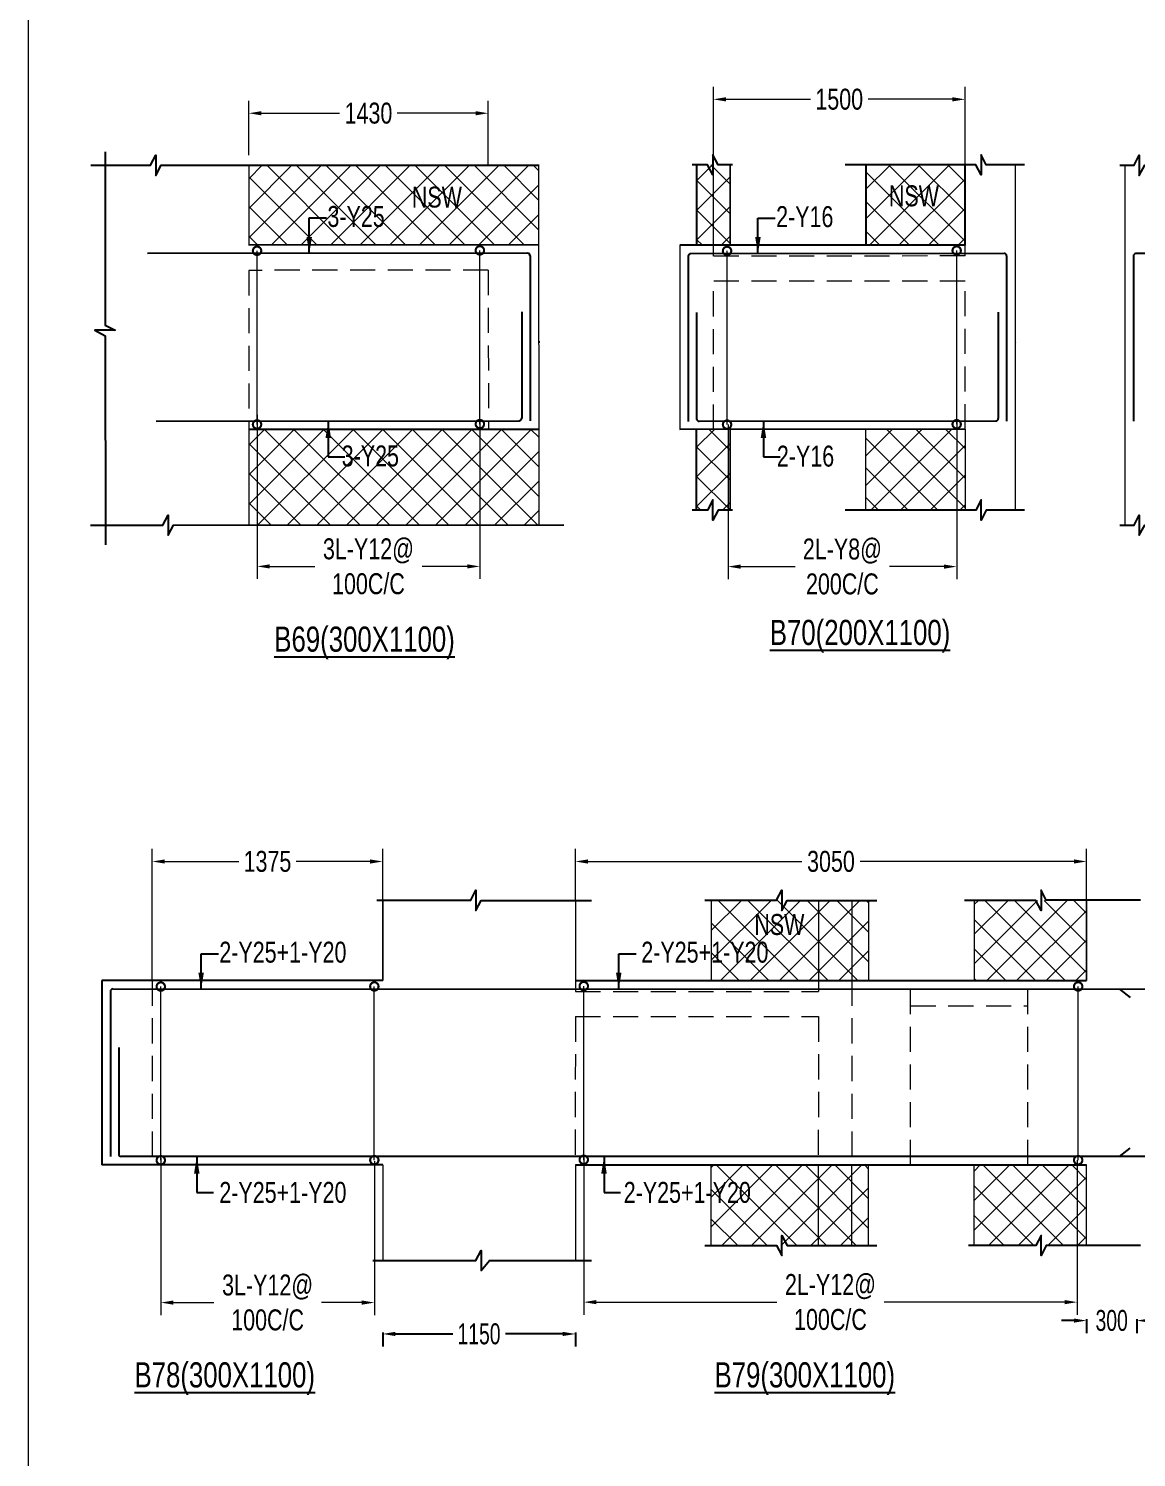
# Model space of a CAD drawing. Header units: millimetres. Extents: x -9667 to 132562, y -132456 to -91255.
# Drawn here: x 32825 to 39435, y -108672 to -100142 of the extents above; entities that cross this region are included whole.
import ezdxf

# ---------------------------------------------------------------- set-up
doc = ezdxf.new("R2010")
doc.units = ezdxf.units.MM
doc.header["$LTSCALE"] = 100
doc.header["$MEASUREMENT"] = 0
doc.linetypes.add('CONTINU', pattern=[0])
doc.linetypes.add('HIDDEN', pattern=[0.375, 0.25, -0.125])
doc.layers.get('Defpoints').update_dxf_attribs({"color": 1, "lineweight": 0})
for name, color, linetype in [('-S-BMNO', 1, 'Continuous'), ('-S-MISC', 8, 'Continuous'), ('-STR-BEAM', 7, 'CONTINU'), ('-STR-REINF', 3, 'Continuous')]:
    doc.layers.add(name, color=color, linetype=linetype)
for name, color, linetype, lineweight in [('-S-STIRRUPS DIM', 6, 'Continuous', 9), ('-S-STIRUP', 11, 'Continuous', 9), ('-S-TEXT', 6, 'Continuous', 0), ('-STR-COLUMN', 5, 'HIDDEN', 13), ('S-COL HATCH', 9, 'Continuous', 0), ('SLAB LINE', 254, 'HIDDEN', 20)]:
    doc.layers.add(name, color=color, linetype=linetype, lineweight=lineweight)
doc.styles.add('BEAM-LS', font='romans.shx', dxfattribs={"width": 0.8})
doc.styles.add('SOBHA', font='swisscl.ttf', dxfattribs={"width": 0.9})
doc.styles.add('sobha.sed', font='swisscl.ttf')
doc.dimstyles.new('S-50', dxfattribs={"dimscale": 50, "dimtxt": 2.5, "dimasz": 2, "dimexe": 0.5, "dimexo": 0.25, "dimgap": 0.25, "dimtad": 0, "dimdec": 0, "dimrnd": 0.0005, "dimzin": 0, "dimdsep": 46, "dimtxsty": 'sobha.sed', "dimblk": 'OBLIQUE', "dimcen": 0.09, "dimclrd": 8, "dimclre": 8, "dimclrt": 6, "dimadec": 0, "dimazin": 0, "dimtfac": 1, "dimtdec": 0, "dimtofl": 0, "dimtmove": 2, "dimatfit": 3, "dimfxl": 0.18, "dimtolj": 1, "dimtzin": 0, "dimlwd": -1, "dimlwe": -1, "dimarcsym": 0})
doc.dimstyles.new('S-DIM50', dxfattribs={"dimscale": 50, "dimtxt": 2.5, "dimasz": 1.5, "dimexe": 1.5, "dimexo": 1, "dimgap": 0.5, "dimtad": 0, "dimdec": 0, "dimzin": 0, "dimdsep": 46, "dimtxsty": 'SOBHA', "dimcen": 0.09, "dimclrd": 256, "dimclre": 256, "dimclrt": 6, "dimadec": 5, "dimazin": 0, "dimtfac": 1, "dimtdec": 0, "dimtofl": 0, "dimtmove": 0, "dimatfit": 3, "dimfxl": 0.18, "dimtolj": 1, "dimtzin": 0, "dimlwd": -1, "dimlwe": -1, "dimarcsym": 0})
doc.dimstyles.new('STIRUP', dxfattribs={"dimscale": 50, "dimtxt": 2.5, "dimasz": 2.2, "dimexe": 0, "dimexo": 0, "dimgap": 0.5, "dimtad": 0, "dimdec": 0, "dimzin": 0, "dimdsep": 46, "dimtxsty": 'BEAM-LS', "dimblk": 'DOTSMALL', "dimcen": 0.09, "dimclrd": 256, "dimclre": 256, "dimclrt": 256, "dimadec": 5, "dimazin": 0, "dimtfac": 1, "dimtdec": 0, "dimtofl": 0, "dimtmove": 0, "dimatfit": 3, "dimldrblk": 'DOTSMALL', "dimfxl": 0, "dimfxlon": 1, "dimtolj": 1, "dimtzin": 0, "dimlwd": -1, "dimlwe": -1, "dimarcsym": 0})
pattern_1 = [(45, (313556.55, 18716.94), (-88.38835, 88.38835), []), (135, (313556.55, 18716.94), (-88.38835, -88.38835), [])]

# ---------------------------------------------------------------- blocks, each defined once
blk = doc.blocks.new('*D195')
at = {"layer": '-S-STIRRUPS DIM', "color": 251, "transparency": 16777216}
for p, q in [((33562.5, -105825.5), (33562.5, -105039.4)), ((34937.5, -105825.5), (34937.5, -105039.4)), ((33637.5, -105114.4), (34078.3, -105114.4)), ((34862.5, -105114.4), (34421.8, -105114.4))]:
    blk.add_line(p, q, dxfattribs=at)
for points in [[(33637.5, -105101.9), (33637.5, -105126.9), (33562.5, -105114.4)], [(34862.5, -105101.9), (34862.5, -105126.9), (34937.5, -105114.4)]]:
    blk.add_solid(points, dxfattribs=at)
at = {"layer": 'Defpoints', "color": 0, "transparency": 16777216}
for p in [(33562.5, -105114.4), (33562.5, -105825.5, 0), (34937.5, -105825.5, 0)]:
    blk.add_point(p, dxfattribs=at)
at = {"layer": '-S-STIRRUPS DIM', "color": 6, "transparency": 16777216, "insert": (34250, -105114.4), "char_height": 125, "attachment_point": 5, "style": 'sobha.sed'}
blk.add_mtext('\\A1;1375', dxfattribs=at)
blk = doc.blocks.new('_Oblique')
at = {"color": 0, "linetype": 'ByBlock', "lineweight": -2}
blk.add_line((-0.5, -0.5), (0.5, 0.5), dxfattribs=at)
blk = doc.blocks.new('*D128')
at = {"layer": '-S-STIRRUPS DIM', "color": 251, "transparency": 16777216}
for p, q in [((34187.8, -102448.3), (34187.8, -103427.9)), ((35517.4, -102491.4), (35517.4, -103427.9)), ((34262.8, -103352.9), (34531.9, -103352.9)), ((35442.4, -103352.9), (35173.4, -103352.9))]:
    blk.add_line(p, q, dxfattribs=at)
for points in [[(34262.8, -103340.4), (34262.8, -103365.4), (34187.8, -103352.9)], [(35442.4, -103340.4), (35442.4, -103365.4), (35517.4, -103352.9)]]:
    blk.add_solid(points, dxfattribs=at)
at = {"layer": 'Defpoints', "color": 0, "transparency": 16777216}
for p in [(34187.8, -102448.3, 178586.6), (35517.4, -102491.4, 0), (35517.4, -103352.9)]:
    blk.add_point(p, dxfattribs=at)
at = {"layer": '-S-STIRRUPS DIM', "color": 6, "transparency": 16777216, "insert": (34852.6, -103352.9), "char_height": 125, "attachment_point": 5, "style": 'sobha.sed'}
blk.add_mtext('\\A1;3L-Y12@\\P100C/C', dxfattribs=at)
blk = doc.blocks.new('_DotSmall')
at = {"color": 0, "linetype": 'ByBlock', "const_width": 0.5}
blk.add_lwpolyline([(-0.0625, 0, 1), (0.0625, 0, 1)], format="xyb", close=True, dxfattribs=at)
blk = doc.blocks.new('*D129')
at = {"layer": '-S-STIRUP', "ltscale": 100, "transparency": 16777216}
blk.add_line((34187.8, -102505.2), (34187.8, -101468.5), dxfattribs=at)
at = {"layer": 'Defpoints', "color": 0, "linetype": 'CONTINU', "ltscale": 100, "transparency": 16777216}
for p in [(34187.8, -101468.5), (34187.8, -101468.5), (34187.8, -102505.2)]:
    blk.add_point(p, dxfattribs=at)
at = {"layer": '-S-STIRUP', "linetype": 'CONTINU', "ltscale": 100, "transparency": 16777216, "xscale": 100, "yscale": 100, "zscale": 100}
for p, rotation in [((34187.8, -101468.5), 90), ((34187.8, -102505.2), 270)]:
    blk.add_blockref('_DotSmall', p, dxfattribs=dict(at, rotation=rotation))
blk = doc.blocks.new('*D130')
at = {"layer": '-S-STIRUP', "ltscale": 100, "transparency": 16777216}
blk.add_line((35517.4, -102503.2), (35517.4, -101466.4), dxfattribs=at)
at = {"layer": 'Defpoints', "color": 0, "linetype": 'CONTINU', "ltscale": 100, "transparency": 16777216}
for p in [(35517.4, -101466.4), (35517.4, -101466.4), (35517.4, -102503.2)]:
    blk.add_point(p, dxfattribs=at)
at = {"layer": '-S-STIRUP', "linetype": 'CONTINU', "ltscale": 100, "transparency": 16777216, "xscale": 100, "yscale": 100, "zscale": 100}
for p, rotation in [((35517.4, -101466.4), 90), ((35517.4, -102503.2), 270)]:
    blk.add_blockref('_DotSmall', p, dxfattribs=dict(at, rotation=rotation))
blk = doc.blocks.new('*D131')
at = {"layer": '-S-STIRRUPS DIM', "color": 251, "transparency": 16777216}
for p, q in [((34138, -100898.5), (34138, -100572.6)), ((34213, -100647.6), (34680.8, -100647.6)), ((35492.4, -100647.6), (35024.6, -100647.6)), ((35567.4, -100954.3), (35567.4, -100572.6))]:
    blk.add_line(p, q, dxfattribs=at)
for points in [[(34213, -100635.1), (34213, -100660.1), (34138, -100647.6)], [(35492.4, -100635.1), (35492.4, -100660.1), (35567.4, -100647.6)]]:
    blk.add_solid(points, dxfattribs=at)
at = {"layer": 'Defpoints', "color": 0, "transparency": 16777216}
for p in [(35567.4, -100647.6), (34138, -100898.5, 0), (35567.4, -100954.3, 0)]:
    blk.add_point(p, dxfattribs=at)
at = {"layer": '-S-STIRRUPS DIM', "color": 6, "transparency": 16777216, "insert": (34852.7, -100647.6), "char_height": 125, "attachment_point": 5, "style": 'sobha.sed'}
blk.add_mtext('\\A1;1430', dxfattribs=at)
blk = doc.blocks.new('*D155')
at = {"layer": '-S-STIRRUPS DIM', "color": 251, "transparency": 16777216}
for p, q in [((36998.7, -102505.9), (36998.7, -103429)), ((38362.7, -102492.5), (38362.7, -103429)), ((37073.7, -103354), (37399.2, -103354)), ((38287.7, -103354), (37962.2, -103354))]:
    blk.add_line(p, q, dxfattribs=at)
for points in [[(37073.7, -103341.5), (37073.7, -103366.5), (36998.7, -103354)], [(38287.7, -103341.5), (38287.7, -103366.5), (38362.7, -103354)]]:
    blk.add_solid(points, dxfattribs=at)
at = {"layer": 'Defpoints', "color": 0, "transparency": 16777216}
for p in [(36998.7, -102505.9, 178586.6), (38362.7, -102492.5, 0), (38362.7, -103354)]:
    blk.add_point(p, dxfattribs=at)
at = {"layer": '-S-STIRRUPS DIM', "color": 6, "transparency": 16777216, "insert": (37680.7, -103354), "char_height": 125, "attachment_point": 5, "style": 'sobha.sed'}
blk.add_mtext('\\A1;2L-Y8@\\P200C/C', dxfattribs=at)
blk = doc.blocks.new('*D156')
at = {"layer": '-S-STIRUP', "ltscale": 100, "transparency": 16777216}
blk.add_line((36992.5, -102506.3), (36992.5, -101469.6), dxfattribs=at)
at = {"layer": 'Defpoints', "color": 0, "linetype": 'CONTINU', "ltscale": 100, "transparency": 16777216}
for p in [(36992.5, -101469.6), (36992.5, -101469.6), (36992.5, -102506.3)]:
    blk.add_point(p, dxfattribs=at)
at = {"layer": '-S-STIRUP', "linetype": 'CONTINU', "ltscale": 100, "transparency": 16777216, "xscale": 100, "yscale": 100, "zscale": 100}
for p, rotation in [((36992.5, -101469.6), 90), ((36992.5, -102506.3), 270)]:
    blk.add_blockref('_DotSmall', p, dxfattribs=dict(at, rotation=rotation))
blk = doc.blocks.new('*D157')
at = {"layer": '-S-STIRUP', "ltscale": 100, "transparency": 16777216}
blk.add_line((38362.7, -102504.2), (38362.7, -101467.5), dxfattribs=at)
at = {"layer": 'Defpoints', "color": 0, "linetype": 'CONTINU', "ltscale": 100, "transparency": 16777216}
for p in [(38362.7, -101467.5), (38362.7, -101467.5), (38362.7, -102504.2)]:
    blk.add_point(p, dxfattribs=at)
at = {"layer": '-S-STIRUP', "linetype": 'CONTINU', "ltscale": 100, "transparency": 16777216, "xscale": 100, "yscale": 100, "zscale": 100}
for p, rotation in [((38362.7, -101467.5), 90), ((38362.7, -102504.2), 270)]:
    blk.add_blockref('_DotSmall', p, dxfattribs=dict(at, rotation=rotation))
blk = doc.blocks.new('*D158')
at = {"layer": '-S-STIRRUPS DIM', "color": 251, "transparency": 16777216}
for p, q in [((36910.8, -101436.6), (36910.8, -100489.4)), ((36985.8, -100564.4), (37489.8, -100564.4)), ((38337.7, -100564.4), (37833.7, -100564.4)), ((38412.7, -101434.5), (38412.7, -100489.4))]:
    blk.add_line(p, q, dxfattribs=at)
for points in [[(36985.8, -100551.9), (36985.8, -100576.9), (36910.8, -100564.4)], [(38337.7, -100551.9), (38337.7, -100576.9), (38412.7, -100564.4)]]:
    blk.add_solid(points, dxfattribs=at)
at = {"layer": 'Defpoints', "color": 0, "transparency": 16777216}
for p in [(38412.7, -100564.4), (36910.8, -101436.6, 0), (38412.7, -101434.5, 0)]:
    blk.add_point(p, dxfattribs=at)
at = {"layer": '-S-STIRRUPS DIM', "color": 6, "transparency": 16777216, "insert": (37661.8, -100564.4), "char_height": 125, "attachment_point": 5, "style": 'sobha.sed'}
blk.add_mtext('\\A1;1500', dxfattribs=at)
blk = doc.blocks.new('*D231')
at = {"layer": '-S-STIRRUPS DIM', "color": 251, "transparency": 16777216}
for p, q in [((36137.5, -106883.5), (36137.5, -107820)), ((39081.5, -106897.3), (39081.5, -107820)), ((36212.5, -107745), (37288.9, -107745)), ((39006.5, -107745), (37930.1, -107745))]:
    blk.add_line(p, q, dxfattribs=at)
for points in [[(36212.5, -107732.5), (36212.5, -107757.5), (36137.5, -107745)], [(39006.5, -107732.5), (39006.5, -107757.5), (39081.5, -107745)]]:
    blk.add_solid(points, dxfattribs=at)
at = {"layer": 'Defpoints', "color": 0, "transparency": 16777216}
for p in [(36137.5, -106883.5, 0), (39081.5, -106897.3, 178586.6), (36137.5, -107745)]:
    blk.add_point(p, dxfattribs=at)
at = {"layer": '-S-STIRRUPS DIM', "color": 6, "transparency": 16777216, "insert": (37609.5, -107745), "char_height": 125, "attachment_point": 5, "style": 'sobha.sed'}
blk.add_mtext('\\A1;2L-Y12@\\P100C/C', dxfattribs=at)
blk = doc.blocks.new('*D233')
at = {"layer": '-S-STIRUP', "ltscale": 100, "transparency": 16777216}
blk.add_line((36137.5, -106895.2), (36137.5, -105858.5), dxfattribs=at)
at = {"layer": 'Defpoints', "color": 0, "linetype": 'CONTINU', "ltscale": 100, "transparency": 16777216}
for p in [(36137.5, -105858.5), (36137.5, -105858.5), (36137.5, -106895.2)]:
    blk.add_point(p, dxfattribs=at)
at = {"layer": '-S-STIRUP', "linetype": 'CONTINU', "ltscale": 100, "transparency": 16777216, "xscale": 100, "yscale": 100, "zscale": 100}
for p, rotation in [((36137.5, -105858.5), 90), ((36137.5, -106895.2), 270)]:
    blk.add_blockref('_DotSmall', p, dxfattribs=dict(at, rotation=rotation))
blk = doc.blocks.new('*D234')
at = {"layer": '-S-STIRRUPS DIM', "color": 251, "transparency": 16777216}
for p, q in [((36087.5, -105346.4), (36087.5, -105039.4)), ((39137.6, -105825.5), (39137.6, -105039.4)), ((36162.5, -105114.4), (37439.1, -105114.4)), ((39062.6, -105114.4), (37786, -105114.4))]:
    blk.add_line(p, q, dxfattribs=at)
for points in [[(36162.5, -105101.9), (36162.5, -105126.9), (36087.5, -105114.4)], [(39062.6, -105101.9), (39062.6, -105126.9), (39137.6, -105114.4)]]:
    blk.add_solid(points, dxfattribs=at)
at = {"layer": 'Defpoints', "color": 0, "transparency": 16777216}
for p in [(36087.5, -105114.4), (36087.5, -105346.4, 0), (39137.6, -105825.5, 0)]:
    blk.add_point(p, dxfattribs=at)
at = {"layer": '-S-STIRRUPS DIM', "color": 6, "transparency": 16777216, "insert": (37612.5, -105114.4), "char_height": 125, "attachment_point": 5, "style": 'sobha.sed'}
blk.add_mtext('\\A1;3050', dxfattribs=at)
blk = doc.blocks.new('*D236')
at = {"layer": '-S-STIRUP', "ltscale": 100, "transparency": 16777216}
blk.add_line((39087.7, -106897.3), (39087.7, -105860.6), dxfattribs=at)
at = {"layer": 'Defpoints', "color": 0, "linetype": 'CONTINU', "ltscale": 100, "transparency": 16777216}
for p in [(39087.7, -105860.6), (39087.7, -105860.6), (39087.7, -106897.3)]:
    blk.add_point(p, dxfattribs=at)
at = {"layer": '-S-STIRUP', "linetype": 'CONTINU', "ltscale": 100, "transparency": 16777216, "xscale": 100, "yscale": 100, "zscale": 100}
for p, rotation in [((39087.7, -105860.6), 90), ((39087.7, -106897.3), 270)]:
    blk.add_blockref('_DotSmall', p, dxfattribs=dict(at, rotation=rotation))
blk = doc.blocks.new('*D238')
at = {"layer": '-S-STIRUP', "ltscale": 100, "transparency": 16777216}
blk.add_line((33613.4, -106898), (33613.4, -105861.2), dxfattribs=at)
at = {"layer": 'Defpoints', "color": 0, "linetype": 'CONTINU', "ltscale": 100, "transparency": 16777216}
for p in [(33613.4, -105861.2), (33613.4, -105861.2), (33613.4, -106898)]:
    blk.add_point(p, dxfattribs=at)
at = {"layer": '-S-STIRUP', "linetype": 'CONTINU', "ltscale": 100, "transparency": 16777216, "xscale": 100, "yscale": 100, "zscale": 100}
for p, rotation in [((33613.4, -105861.2), 90), ((33613.4, -106898), 270)]:
    blk.add_blockref('_DotSmall', p, dxfattribs=dict(at, rotation=rotation))
blk = doc.blocks.new('*D239')
at = {"layer": '-S-STIRRUPS DIM', "color": 251, "transparency": 16777216}
for p, q in [((33613.4, -106886.2), (33613.4, -107822.7)), ((34888.1, -106903.6), (34888.1, -107822.7)), ((33688.4, -107747.7), (33930, -107747.7)), ((34813.1, -107747.7), (34571.5, -107747.7))]:
    blk.add_line(p, q, dxfattribs=at)
for points in [[(33688.4, -107735.2), (33688.4, -107760.2), (33613.4, -107747.7)], [(34813.1, -107735.2), (34813.1, -107760.2), (34888.1, -107747.7)]]:
    blk.add_solid(points, dxfattribs=at)
at = {"layer": 'Defpoints', "color": 0, "transparency": 16777216}
for p in [(33613.4, -106886.2, 0), (34888.1, -106903.6, 178586.6), (33613.4, -107747.7)]:
    blk.add_point(p, dxfattribs=at)
at = {"layer": '-S-STIRRUPS DIM', "color": 6, "transparency": 16777216, "insert": (34250.8, -107747.7), "char_height": 125, "attachment_point": 5, "style": 'sobha.sed'}
blk.add_mtext('\\A1;3L-Y12@\\P100C/C', dxfattribs=at)
blk = doc.blocks.new('*D240')
at = {"layer": '-S-STIRUP', "ltscale": 100, "transparency": 16777216}
blk.add_line((34887.7, -106897.3), (34887.7, -105860.6), dxfattribs=at)
at = {"layer": 'Defpoints', "color": 0, "linetype": 'CONTINU', "ltscale": 100, "transparency": 16777216}
for p in [(34887.7, -105860.6), (34887.7, -105860.6), (34887.7, -106897.3)]:
    blk.add_point(p, dxfattribs=at)
at = {"layer": '-S-STIRUP', "linetype": 'CONTINU', "ltscale": 100, "transparency": 16777216, "xscale": 100, "yscale": 100, "zscale": 100}
for p, rotation in [((34887.7, -105860.6), 90), ((34887.7, -106897.3), 270)]:
    blk.add_blockref('_DotSmall', p, dxfattribs=dict(at, rotation=rotation))
blk = doc.blocks.new('*D803')
at = {"transparency": 16777216}
for p, q in [((34937.5, -107926), (34937.5, -108010)), ((35012.5, -107935), (35355.3, -107935)), ((36012.5, -107935), (35669.8, -107935)), ((36087.5, -107926), (36087.5, -108010))]:
    blk.add_line(p, q, dxfattribs=at)
for points in [[(35012.5, -107922.5), (35012.5, -107947.5), (34937.5, -107935)], [(36012.5, -107922.5), (36012.5, -107947.5), (36087.5, -107935)]]:
    blk.add_solid(points, dxfattribs=at)
at = {"layer": 'Defpoints', "color": 0, "transparency": 16777216}
for p in [(34937.5, -107496.2, 0), (36087.5, -107496.4, 0), (36087.5, -107935)]:
    blk.add_point(p, dxfattribs=at)
at = {"color": 6, "transparency": 16777216, "insert": (35512.5, -107935), "char_height": 125, "attachment_point": 5, "style": 'SOBHA'}
blk.add_mtext('\\A1;1150', dxfattribs=at)
blk = doc.blocks.new('*D804')
at = {"transparency": 16777216}
for p, q in [((39062.6, -107855), (38987.6, -107855)), ((39137.6, -107846), (39137.6, -107930)), ((39437.6, -107846), (39437.6, -107930)), ((39512.6, -107855), (39587.6, -107855))]:
    blk.add_line(p, q, dxfattribs=at)
for points in [[(39062.6, -107842.5), (39062.6, -107867.5), (39137.6, -107855)], [(39512.6, -107842.5), (39512.6, -107867.5), (39437.6, -107855)]]:
    blk.add_solid(points, dxfattribs=at)
at = {"layer": 'Defpoints', "color": 0, "transparency": 16777216}
for p in [(39137.6, -107407.3, 0), (39437.6, -107407.3, 0), (39437.6, -107855)]:
    blk.add_point(p, dxfattribs=at)
at = {"color": 6, "transparency": 16777216, "insert": (39287.6, -107855), "char_height": 125, "attachment_point": 5, "style": 'SOBHA'}
blk.add_mtext('\\A1;300', dxfattribs=at)

msp = doc.modelspace()

# ---------------------------------------------------------------- hatches: boundary and pattern name
at = {"layer": 'S-COL HATCH'}
h = msp.add_hatch(dxfattribs=at)
h.set_pattern_fill('ANSI37', color=252, scale=1000)
h.set_pattern_definition([(45, (260329.2, 17849.02), (-88.38835, 88.38835), []), (135, (260329.2, 17849.02), (-88.38835, -88.38835), [])])
h.paths.add_polyline_path([(35869.1, -103104.7), (34138.9, -103104.7), (34138.9, -102535.5), (35869.1, -102535.5)])
h.paths.add_polyline_path([(35867.4, -101433.4), (34138, -101433.4), (34138, -100956.4), (35867.4, -100956.4)])
h = msp.add_hatch(dxfattribs=at)
h.set_pattern_fill('ANSI37', color=252, scale=1000)
h.set_pattern_definition(pattern_1)
h.paths.add_polyline_path([(38412.7, -101434.5), (37821.3, -101434.5), (37821.3, -100955.4), (38412.7, -100955.4)])
h.paths.add_polyline_path([(37011, -101435.7), (36811, -101435.7), (36811, -100956.4), (37011, -100956.4)])
h = msp.add_hatch(dxfattribs=at)
h.set_pattern_fill('ANSI37', color=252, scale=1000)
h.set_pattern_definition(pattern_1)
h.paths.add_polyline_path([(38412.7, -102537.2), (37821.3, -102537.2), (37821.3, -103016.3), (38412.7, -103016.3)])
h.paths.add_polyline_path([(37011, -102536), (36811, -102536), (36811, -103015.3), (37011, -103015.3)])
h = msp.add_hatch(dxfattribs=at)
h.set_pattern_fill('ANSI37', color=252, scale=1000)
h.set_pattern_definition([(45, (314283.1, 13113.02), (-88.38835, 88.38835), []), (135, (314283.1, 13113.02), (-88.38835, -88.38835), [])])
h.paths.add_polyline_path([(37837.5, -107407.3), (36897.5, -107407.3), (36897.5, -106928.2), (37837.5, -106928.2)])
h.paths.add_polyline_path([(36897.5, -105825.5), (37837.5, -105825.5), (37837.5, -105346.4), (36897.5, -105346.4)])
h.paths.add_polyline_path([(38467.5, -105825.5), (39137.6, -105825.5), (39137.6, -105346.4), (38467.5, -105346.4)])
h.paths.add_polyline_path([(39137.6, -107407.3), (38467.5, -107407.3), (38467.5, -106926), (39137.6, -106926)])

# ---------------------------------------------------------------- linework, layer by layer
at = {"layer": '-S-MISC', "linetype": 'ByBlock', "ltscale": 1000, "elevation": 0}
for points in [[(33196.8, -100958.3), (33552.5, -100958.3), (33583.4, -100898.6), (33583.4, -101018.8), (33616.2, -100958.3), (35867.4, -100958.3)], [(33280.8, -100877.3), (33280.8, -101911.9), (33340.5, -101942.8), (33220.3, -101942.8), (33280.8, -101975.7), (33282.9, -103224.9)], [(37024.6, -100955.2), (36938.5, -100955.2), (36907.6, -100895.5), (36907.6, -101015.7), (36875.7, -100955.4), (36783.6, -100955.4)], [(38766.9, -100955.2), (38539, -100955.2), (38508.1, -100895.5), (38508.1, -101015.7), (38476.2, -100955.4), (37696.6, -100955.4)], [(39335.8, -100958.3), (39421.5, -100958.3), (39452.4, -100898.6), (39452.4, -101018.8), (39485.2, -100958.3), (39693.9, -100956.2)], [(37024.6, -103016.6), (36938.5, -103016.6), (36907.6, -103076.2), (36907.6, -102956.1), (36875.7, -103016.3), (36783.6, -103016.3)], [(38766.9, -103016.6), (38539, -103016.6), (38508.1, -103076.2), (38508.1, -102956.1), (38476.2, -103016.3), (37696.6, -103016.3)], [(33194.8, -103106.4), (33626.5, -103106.4), (33657.4, -103046.8), (33657.4, -103166.9), (33690.2, -103106.4), (36018.2, -103104.3)], [(39335.8, -103106.4), (39421.5, -103106.4), (39452.4, -103046.8), (39452.4, -103166.9), (39485.2, -103106.4), (39693.9, -103104.3)], [(34902.1, -105346.2), (35462.6, -105346.2), (35493.5, -105286.5), (35493.5, -105406.7), (35525.4, -105346.4), (36183.4, -105346.4)], [(36859.1, -105346.2), (37288.1, -105346.2), (37319, -105286.5), (37319, -105406.7), (37350.9, -105346.4), (37887.1, -105346.4)], [(39460.1, -105346.2), (38897.5, -105346.2), (38866.6, -105286.5), (38866.6, -105406.7), (38834.7, -105346.4), (38433.1, -105346.4)], [(38834.7, -105346.4), (38409.1, -105346.4)], [(36859.1, -107407.6), (37288.1, -107407.6), (37319, -107467.3), (37319, -107347.1), (37350.9, -107407.3), (37887.1, -107407.3)], [(39460.1, -107407.6), (38897.5, -107407.6), (38866.6, -107467.3), (38866.6, -107347.1), (38834.7, -107407.3), (38433.1, -107407.3)], [(34879.1, -107496.2), (35493.5, -107496.2), (35524.4, -107436.5), (35524.4, -107556.7), (35574.2, -107496.2), (36183.4, -107496.4)]]:
    msp.add_lwpolyline(points, dxfattribs=at)
at = {"layer": '-STR-BEAM'}
for p, q in [((35867.4, -101433.4, 0), (34138, -101435.5, 0)), ((38412.7, -101434.5, 0), (36711, -101435.8, 0)), ((35867.4, -102535.5, 0), (34138, -102535.5, 0)), ((38412.7, -102534.5, 0), (36711, -102535.7, 0)), ((33262.5, -105825.5, 0), (33262.5, -106925.9, 0)), ((34937.5, -105825.5, 0), (33262.5, -105825.5, 0)), ((36087.5, -105825.5, 0), (39137.6, -105825.5, 0)), ((34937.5, -106925.6, 0), (33262.5, -106925.9, 0)), ((36087.5, -106925.5, 0), (39137.6, -106926.1, 0))]:
    msp.add_line(p, q, dxfattribs=at)
at = {"layer": '-STR-COLUMN', "linetype": 'Continuous', "ltscale": 10}
for p, q in [((34138, -100956.4, 0), (34138, -101435.5, 0)), ((35867.4, -100954.1, 0), (35869.1, -103104.7, 0)), ((36811, -100956.4, 0), (36811, -101435.5, 0)), ((37011, -101435.7, 0), (37011, -100956.3, 0)), ((37011, -100956.4, 0), (37011, -101435.5, 0)), ((37821.3, -101434.9, 0), (37821, -100955.7, 0)), ((37821.3, -100955.8, 0), (37821.3, -101434.9, 0)), ((38412.7, -100955.4, 0), (38412.7, -101434.5, 0)), ((38412.7, -100956.4, 0), (38412.7, -101435.5, 0)), ((38711, -100955.2, 0), (38711, -103016.6, 0)), ((39367, -100956.4, 0), (39367, -103106.4, 0)), ((36709.8, -101435.8, 0), (36711, -102535.7, 0)), ((34138, -102535.5, 0), (34138, -103106.4, 0)), ((36811, -103015.3, 0), (36811, -102536.2, 0)), ((37011, -102536, 0), (37011, -103015.4, 0)), ((37011, -103015.3, 0), (37011, -102536.2, 0)), ((37821.3, -103015.9, 0), (37821.3, -102536.8, 0)), ((38412.7, -102534.5, 0), (38412.7, -103016.3, 0)), ((34937.5, -105346.2, 0), (34937.5, -105825.5, 0)), ((36087.5, -105346.4, 0), (36087.5, -105825.5, 0)), ((36897.5, -105346.4, 0), (36897.5, -105825.5, 0)), ((37537.5, -105346.4, 0), (37537.5, -105825.5, 0)), ((37737.5, -105346.4, 0), (37737.5, -105825.5, 0)), ((37837.5, -105346.4, 0), (37837.5, -105825.5, 0)), ((38467.5, -105346.4, 0), (38467.5, -105825.5, 0)), ((39137.6, -105346.4, 0), (39137.6, -105825.5, 0)), ((34937.5, -106925.6, 0), (34937.5, -107496.2, 0)), ((36087.5, -106925.5, 0), (36087.5, -107496.4, 0)), ((36897.5, -107407.3, 0), (36897.5, -106928.2, 0)), ((37537.5, -107407.3, 0), (37537.5, -106928.2, 0)), ((37737.5, -107407.3, 0), (37737.5, -106928.2, 0)), ((37837.5, -107407.3, 0), (37837.5, -106928.2, 0)), ((38467.5, -107407.3, 0), (38467.5, -106928.2, 0)), ((39137.6, -107407.3, 0), (39137.6, -106926.1, 0))]:
    msp.add_line(p, q, dxfattribs=at)
at = {"layer": '-STR-REINF', "ltscale": 10}
for p, q in [((35802.4, -101483.2, 0), (33535, -101485.5, 0)), ((35817.4, -101498.2, 0), (35817.4, -102483.9, 0)), ((36761, -101501.6, 0), (36761, -102487.2, 0)), ((38646, -101484.3, 0), (36776, -101486.6, 0)), ((38661, -101499.3, 0), (38661, -102484.9, 0)), ((39417, -101500.5, 0), (39417, -102486.2, 0)), ((42125.5, -101483.2, 0), (39432, -101485.5, 0)), ((35767.4, -101833.2, 0), (35767.4, -102468.2, 0)), ((36811, -101836.6, 0), (36811, -102471.6, 0)), ((38611, -101834.3, 0), (38611, -102469.3, 0)), ((35874.6, -102013.2, 0), (35874.1, -102013.2, 0)), ((38718.2, -102014.3, 0), (38717.7, -102014.3, 0)), ((33585, -102485.5, 0), (35752.4, -102483.2, 0)), ((36826, -102486.6, 0), (38596, -102484.3, 0)), ((33312.5, -105890.3, 0), (33312.5, -106875.9, 0)), ((33327.5, -105875.3, 0), (42721.6, -105876.6, 0)), ((39335, -105876.1, 0), (39398, -105927)), ((33362.5, -106225.3, 0), (33362.5, -106860.3, 0)), ((42671.5, -106876.6, 0), (33377.5, -106875.3, 0)), ((39335, -106876.1, 0), (39398, -106825.2, 0))]:
    msp.add_line(p, q, dxfattribs=at)
for centre, start, end in [((35802.4, -101498.2, 0), 0, 90), ((36776, -101501.6, 0), 90, 180), ((38646, -101499.3, 0), 0, 90), ((39432, -101500.5, 0), 90, 180), ((35752.4, -102468.2, 0), 270, 0), ((36826, -102471.6, 0), 180, 270), ((38596, -102469.3, 0), 270, 0), ((33327.5, -105890.3, 0), 90, 180), ((33377.5, -106860.3, 0), 180, 270)]:
    msp.add_arc(centre, 15, start, end, dxfattribs=at)
at = {"color": 6}
for p, q in [((36811, -100956.3, 0), (36811, -101435.7, 0)), ((37821.3, -100955.4, 0), (37821.3, -101434.9, 0)), ((38412.7, -101434.9, 0), (38412.7, -100955.4, 0)), ((36811, -103015.4, 0), (36811, -102536, 0))]:
    msp.add_line(p, q, dxfattribs=at)
at = {"layer": 'Defpoints'}
msp.add_lwpolyline([(32824.5, -91400), (67535.3, -91400), (67535.3, -118401.9), (32824.5, -118401.9)], close=True, dxfattribs=at)
at = {"layer": 'SLAB LINE', "color": 8, "linetype": 'HIDDEN', "ltscale": 6}
for p, q in [((36910.8, -101500.6, 0), (36910.8, -101436.6, 0)), ((38412.7, -101499.5, 0), (36911, -101500.6, 0)), ((38412.7, -101499.5, 0), (38412.7, -101435.5, 0)), ((35567.5, -101583.4, 0), (34138.1, -101585.5, 0)), ((34138.1, -101585.5, 0), (34138.9, -102535.5, 0)), ((35567.5, -101583.4, 0), (35568.3, -102533.4, 0)), ((36910.8, -102535.6, 0), (36910.8, -101650.6, 0)), ((38412.8, -101649.5, 0), (36911, -101650.6, 0)), ((38412.7, -102534.5, 0), (38412.7, -101649.5, 0)), ((33562.5, -105825.5, 0), (33562.5, -106925.8, 0)), ((36087.5, -105825.5, 0), (36087.5, -105890.5, 0)), ((37537.8, -105825.5, 0), (37537.7, -105890.5, 0)), ((37737.8, -105825.5, 0), (37737, -106925.5, 0)), ((38087.5, -106925.9, 0), (38087.7, -105825.5, 0)), ((38787.4, -106926, 0), (38787.4, -105825.5, 0)), ((36087.4, -105890.2, 0), (37537.8, -105890.5, 0)), ((37737.7, -105975.9, 0), (37737.8, -105975.9, 0)), ((38087.7, -105976, 0), (38787.6, -105976.1, 0)), ((36087.4, -106040.2, 0), (36086.7, -106925.5, 0)), ((36087.4, -106040.2, 0), (37537.8, -106040.5, 0)), ((37537.6, -106040.5, 0), (37537, -106925.5, 0))]:
    msp.add_line(p, q, dxfattribs=at)

# ---------------------------------------------------------------- texts
at = {"layer": '-S-BMNO', "color": 4, "linetype": 'Continuous', "style": 'sobha.sed'}
for s, p in [('%%UB69(300X1100)', (34290.9, -103862.1, 0)), ('%%UB70(200X1100)', (37247.6, -103821.9)), ('%%UB78(300X1100)', (33456.6, -108254.2, 0)), ('%%UB79(300X1100)', (36918.1, -108254.2, 0))]:
    msp.add_text(s, height=150, dxfattribs=at).set_placement(p)
at = {"layer": '-S-TEXT', "color": 6, "style": 'sobha.sed'}
for p in [(37958.3, -101203, 0), (35111.7, -101210.5, 0), (37155.1, -105553, 0)]:
    msp.add_text('NSW', height=125, dxfattribs=at).set_placement(p)
at = {"layer": '-S-TEXT', "color": 6, "char_height": 125, "attachment_point": 1, "style": 'sobha.sed'}
for s, insert in [('\\A1;3-Y25', (34607.9, -101201.2)), ('\\A1;2-Y16', (37285.3, -101202.3)), ('\\A1;3-Y25', (34693, -102630.8)), ('\\A1;2-Y16', (37289.8, -102631.9)), ('\\A1;2-Y25+1-Y20', (33962.7, -105593.3, 0)), ('\\A1;2-Y25+1-Y20', (36480.7, -105593.3, 0)), ('\\A1;2-Y25+1-Y20', (33962.7, -107027.3, 0)), ('\\A1;2-Y25+1-Y20', (36376, -107027.3, 0))]:
    msp.add_mtext(s, dxfattribs=dict(at, insert=insert))

# ---------------------------------------------------------------- dimensions: what is measured, and where the dimension line sits
at = {"layer": '-S-STIRRUPS DIM'}
for base, p1, p2, picture, middle in [((38412.7, -100564.4), (36910.8, -101436.6, 0), (38412.7, -101434.5, 0), '*D158', (37661.8, -100564.4)), ((35567.4, -100647.6), (34138, -100898.5, 0), (35567.4, -100954.3, 0), '*D131', (34852.7, -100647.6))]:
    dim = msp.add_linear_dim(base=base, p1=p1, p2=p2, dimstyle='S-DIM50', override={"dimscale": 1, "dimtxt": 125, "dimasz": 75, "dimexe": 75, "dimexo": 0, "dimgap": 25, "dimrnd": 5, "dimtxsty": 'sobha.sed', "dimsah": 1, "dimcen": 4.5, "dimclrd": 251, "dimclre": 251, "dimfxl": 75}, dxfattribs=at)
    dim.commit()
    dim.dimension.update_dxf_attribs({"geometry": picture, "text_midpoint": middle})
for base, p1, p2, text, picture, middle in [((35517.4, -103352.9), (34187.8, -102448.3, 178586.6), (35517.4, -102491.4, 0), '3L-Y12@\\P100C/C', '*D128', (34852.6, -103352.9)), ((38362.7, -103354), (36998.7, -102505.9, 178586.6), (38362.7, -102492.5, 0), '2L-Y8@\\P200C/C', '*D155', (37680.7, -103354))]:
    dim = msp.add_linear_dim(base=base, p1=p1, p2=p2, text=text, dimstyle='S-DIM50', override={"dimscale": 1, "dimtxt": 125, "dimasz": 75, "dimexe": 75, "dimexo": 0, "dimgap": 25, "dimtxsty": 'sobha.sed', "dimsah": 1, "dimcen": 4.5, "dimclrd": 251, "dimclre": 251, "dimfxl": 75}, dxfattribs=at)
    dim.commit()
    dim.dimension.update_dxf_attribs({"geometry": picture, "text_midpoint": middle})
for base, p1, p2, picture, middle in [((33562.5, -105114.4, 0), (34937.5, -105825.5, 0), (33562.5, -105825.5, 0), '*D195', (34250, -105114.4, 0)), ((36087.5, -105114.4, 0), (39137.6, -105825.5, 0), (36087.5, -105346.4, 0), '*D234', (37612.5, -105114.4, 0))]:
    dim = msp.add_linear_dim(base=base, p1=p1, p2=p2, angle=180, dimstyle='S-DIM50', override={"dimscale": 1, "dimtxt": 125, "dimasz": 75, "dimexe": 75, "dimexo": 0, "dimgap": 25, "dimrnd": 5, "dimtxsty": 'sobha.sed', "dimsah": 1, "dimcen": 4.5, "dimclrd": 251, "dimclre": 251, "dimfxl": 75}, dxfattribs=at)
    dim.commit()
    dim.dimension.update_dxf_attribs({"geometry": picture, "text_midpoint": middle})
for base, p1, p2, text, picture, middle in [((33613.4, -107747.7, 0), (34888.1, -106903.6, 178586.6), (33613.4, -106886.2, 0), '3L-Y12@\\P100C/C', '*D239', (34250.8, -107747.7, 0)), ((36137.5, -107745, 0), (39081.5, -106897.3, 178586.6), (36137.5, -106883.5, 0), '2L-Y12@\\P100C/C', '*D231', (37609.5, -107745, 0))]:
    dim = msp.add_linear_dim(base=base, p1=p1, p2=p2, angle=180, text=text, dimstyle='S-DIM50', override={"dimscale": 1, "dimtxt": 125, "dimasz": 75, "dimexe": 75, "dimexo": 0, "dimgap": 25, "dimtxsty": 'sobha.sed', "dimsah": 1, "dimcen": 4.5, "dimclrd": 251, "dimclre": 251, "dimfxl": 75}, dxfattribs=at)
    dim.commit()
    dim.dimension.update_dxf_attribs({"geometry": picture, "text_midpoint": middle})
at = {"layer": '-S-STIRUP', "linetype": 'CONTINU', "ltscale": 100}
for base, p1, p2, picture, middle in [((34187.8, -101468.5, 178586.6), (34187.8, -102505.2, 178586.6), (34187.8, -101468.5, 178586.6), '*D129', (34187.8, -101986.9, 178586.6)), ((35517.4, -101466.4, 0), (35517.4, -102503.2, 0), (35517.4, -101466.4, 0), '*D130', (35517.4, -101984.8, 0)), ((36992.5, -101469.6, 178586.6), (36992.5, -102506.3, 178586.6), (36992.5, -101469.6, 178586.6), '*D156', (36992.5, -101987.9, 178586.6)), ((38362.7, -101467.5, 0), (38362.7, -102504.2, 0), (38362.7, -101467.5, 0), '*D157', (38362.7, -101985.9, 0)), ((33613.4, -105861.2, 0), (33613.4, -106898, 0), (33613.4, -105861.2, 0), '*D238', (33613.4, -106379.6, 0)), ((34887.7, -105860.6, 178586.6), (34887.7, -106897.3, 178586.6), (34887.7, -105860.6, 178586.6), '*D240', (34887.7, -106379, 178586.6)), ((36137.5, -105858.5, 0), (36137.5, -106895.2, 0), (36137.5, -105858.5, 0), '*D233', (36137.5, -106376.9, 0)), ((39087.7, -105860.6, 178586.6), (39087.7, -106897.3, 178586.6), (39087.7, -105860.6, 178586.6), '*D236', (39087.7, -106379, 178586.6))]:
    dim = msp.add_linear_dim(base=base, p1=p1, p2=p2, angle=90, text=' ', dimstyle='STIRUP', override={"dimasz": 2}, dxfattribs=at)
    dim.commit()
    dim.dimension.update_dxf_attribs({"geometry": picture, "text_midpoint": middle})
at = {"color": 1}
for base, p1, p2, picture, middle in [((39437.6, -107855), (39137.6, -107407.3, 0), (39437.6, -107407.3, 0), '*D804', (39287.6, -107855)), ((36087.5, -107935), (34937.5, -107496.2, 0), (36087.5, -107496.4, 0), '*D803', (35512.5, -107935))]:
    dim = msp.add_linear_dim(base=base, p1=p1, p2=p2, dimstyle='S-DIM50', override={"dimfxlon": 1, "dimarcsym": 2}, dxfattribs=at)
    dim.commit()
    dim.dimension.update_dxf_attribs({"geometry": picture, "text_midpoint": middle})

# ---------------------------------------------------------------- leaders
at = {"layer": '-S-MISC', "annotation_type": 0, "has_hookline": 1, "hookline_direction": 1}
for points, text_width in [([(34499.4, -101485.5), (34499.4, -101272.8), (34602.9, -101272.8)], 353.5), ([(37176.9, -101486.6), (37176.9, -101273.8), (37280.3, -101273.8)], 353.5), ([(34613, -102485.5), (34613, -102698.3), (34712, -102698.3)], 353.5), ([(37209.7, -102486.6), (37209.7, -102699.4), (37308.8, -102699.4)], 353.5), ([(33854.2, -105877.6, 0), (33854.2, -105664.8, 0), (33957.7, -105664.8, 0)], 863.5)]:
    msp.add_leader(points, dimstyle='S-50', dxfattribs=dict(at, text_width=text_width))
at = {"layer": '-S-MISC'}
for points in [[(36346.2, -105877.6, 0), (36346.2, -105664.8, 0), (36449.7, -105664.8, 0)], [(33828.3, -106877.6, 0), (33828.3, -107090.4, 0), (33927.3, -107090.4, 0)], [(36258.3, -106877.6, 0), (36258.3, -107090.4, 0), (36357.3, -107090.4, 0)]]:
    msp.add_leader(points, dimstyle='S-50', dxfattribs=at)

doc.saveas('drawing.dxf')
